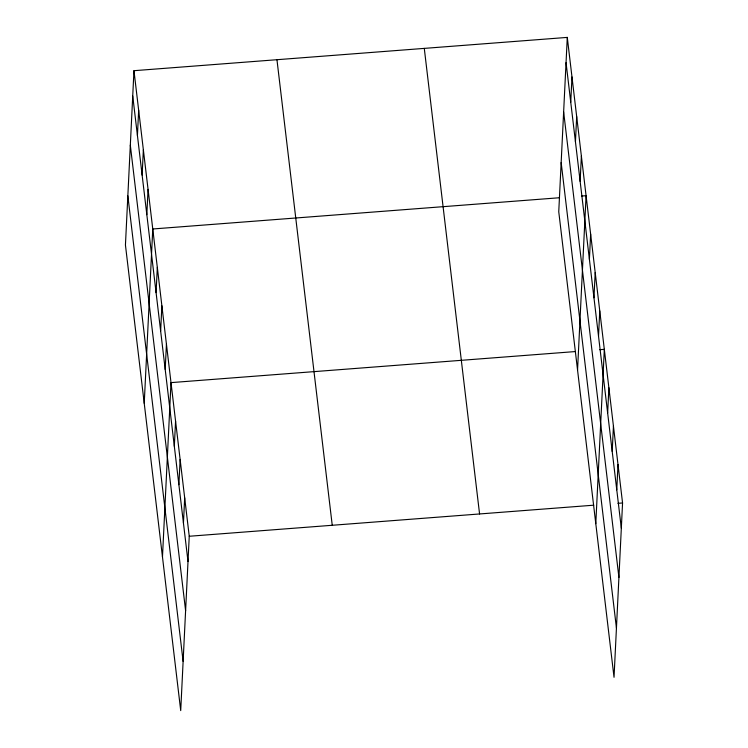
<?xml version="1.0" encoding="UTF-8"?>
<svg xmlns="http://www.w3.org/2000/svg" width="748" height="748" viewBox="0 0 748 748"><rect width="100%" height="100%" fill="white"/><g stroke="black" fill="none" stroke-linecap="round" stroke-linejoin="round"><path stroke-width="1.12" d="M133.967 70.695L125.44 245.026L180.717 710.6L189.244 536.26L133.967 70.695L567.283 37.4L622.56 502.974L614.033 677.305L558.756 211.74L567.283 37.4M137.426 135.538L138.661 110.265M142.129 175.116L143.364 149.843M146.823 214.685L148.057 189.412M144.233 403.322L152.76 228.982L559.551 197.734M156.08 292.664L157.323 267.391M160.642 331.074L161.877 305.801M165.205 369.484L166.439 344.211M162.475 556.961L171.002 382.621L575.493 351.551M174.331 446.304L175.565 421.031M178.884 484.713L180.128 459.44M183.447 523.123L184.681 497.85M570.743 102.242L571.977 76.969M575.446 141.821L576.68 116.548M580.139 181.39L581.383 156.117M577.55 370.036L586.077 195.696L581.467 196.051M589.405 259.378L590.64 234.105M593.959 297.788L595.202 272.515M598.522 336.198L599.756 310.925M595.791 523.665L604.319 349.335L599.709 349.69M607.647 413.018L608.881 387.745M612.201 451.427L613.444 426.154M616.763 489.837L617.998 464.564M189.244 536.26L593.734 505.19M617.951 503.329L622.56 502.974M566.049 62.673L621.326 528.247M563.637 111.863L618.923 577.437M561.159 162.55L616.446 628.114M424.284 48.386L479.571 513.96M276.956 59.709L332.243 525.274M132.733 95.968L188.01 561.533M130.32 145.159L185.607 610.723M127.843 195.836L183.12 661.41"/></g></svg>
